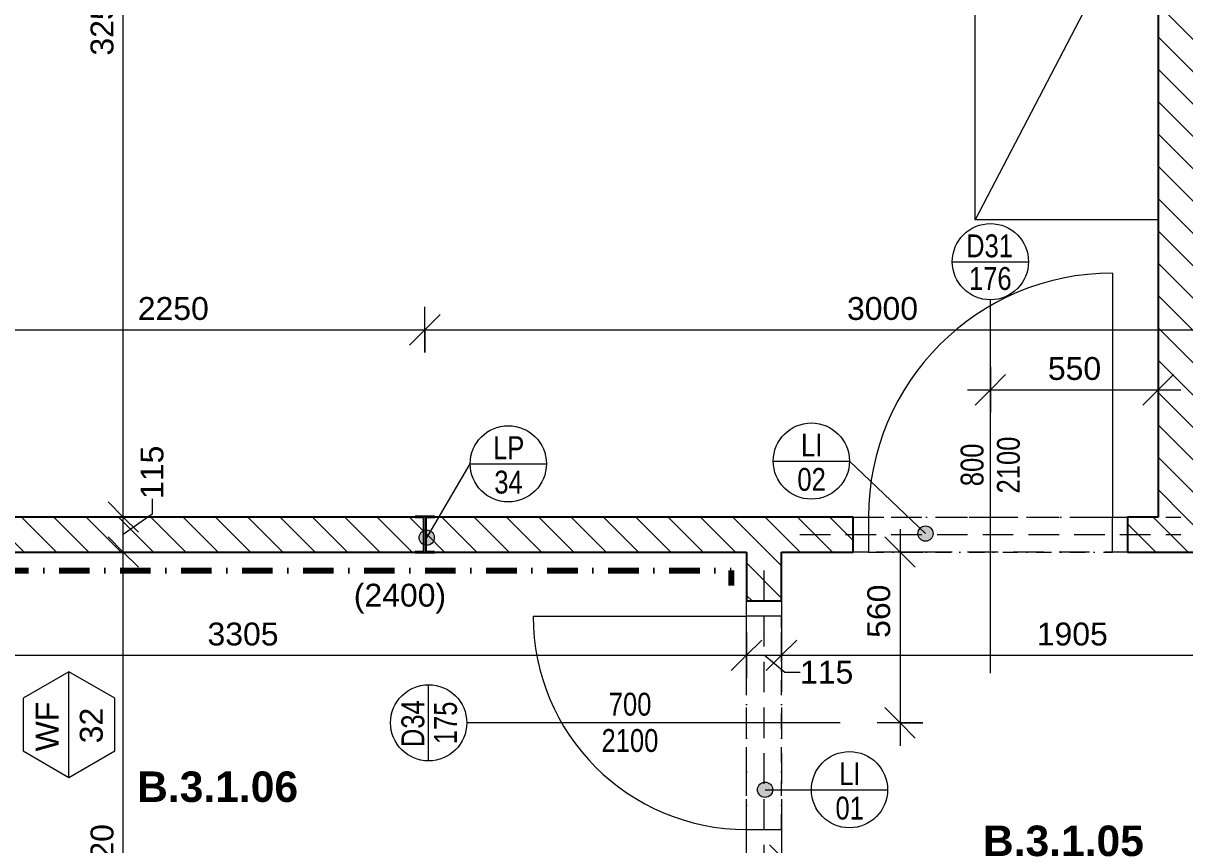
# Model space of a CAD drawing. Header units: millimetres. Extents: x -8380 to 43341, y -2985 to 58543.
# Drawn here: x -5447 to -1637, y 51153 to 53847 of the extents above; entities that cross this region are included whole.
import ezdxf

# ---------------------------------------------------------------- set-up
doc = ezdxf.new("R2010")
doc.units = ezdxf.units.MM
for name, pattern in [('HA_Dash_3mm-S1mm', [150, 100, -50]), ('HA_DashDot_2_2mm-S0_6mm', [110, 50, -30, 0, -30]), ('HA_DashDot_4mm-S1mm', [200, 100, -50, 0, -50])]:
    doc.linetypes.add(name, pattern=pattern)
for name, color, linetype, lineweight in [('A-____-____-DIMS', 9, 'Continuous', 5), ('A-____-____-DIMS-50', 9, 'Continuous', 5), ('A-AREA-____-IDEN', 9, 'Continuous', 9), ('A-DOOR-____-IDEN', 9, 'Continuous', 9), ('A-DOOR-____-MCUT', 9, 'HA_DashDot_2_2mm-S0_6mm', 9), ('A-DOOR-____-OTLN', 9, 'Continuous', 9), ('A-DOOR-FRAM-MCUT', 9, 'Continuous', 9), ('A-GENM-____-HDLN', 9, 'HA_Dash_3mm-S1mm', 9), ('A-GENM-____-IDEN', 9, 'Continuous', 9), ('A-GENM-____-OTLN', 9, 'Continuous', 9), ('A-WALL-____-IDEN', 9, 'Continuous', 9), ('A-WALL-____-PATT', 9, 'Continuous', 25), ('I-FURN-____-OTLN', 9, 'Continuous', 9), ('I-WALL-____-MCUT', 9, 'Continuous', 25), ('S-COLS-____-MCUT', 9, 'Continuous', 25), ('S-COLS-____-OTLN', 9, 'Continuous', 9)]:
    doc.layers.add(name, color=color, linetype=linetype, lineweight=lineweight)
doc.styles.add('Arial_1', font='arial.ttf', dxfattribs={"height": 75})
doc.styles.add('Arial_2', font='arial.ttf', dxfattribs={"width": 0.8, "height": 75})
doc.styles.add('Arial_B', font='arialbd.ttf', dxfattribs={"height": 100})
doc.dimstyles.new('Inner_Dimensions', dxfattribs={"dimscale": 304.8, "dimtxt": 76.519455, "dimasz": 0.328084, "dimexe": 0.246063, "dimexo": 0.0625, "dimgap": 0.032808, "dimtad": 1, "dimdec": 0, "dimzin": 0, "dimdsep": 46, "dimtxsty": 'Arial_1', "dimblk1": 'OBLIQUE', "dimblk2": 'OBLIQUE', "dimsah": 1, "dimcen": 0.09, "dimdle": 0.246063, "dimazin": 0, "dimtfac": 1, "dimtdec": 4, "dimtix": 1, "dimtmove": 2, "dimatfit": 3, "dimfxl": 0.246063, "dimfxlon": 1, "dimtvp": 1, "dimtolj": 1, "dimtzin": 0, "dimlwd": 9, "dimlwe": 9, "dimarcsym": 2})
doc.dimstyles.new('Inner_Dimensions_1', dxfattribs={"dimscale": 304.8, "dimtxt": 76.519455, "dimasz": 0.328084, "dimexe": 0.246063, "dimexo": 0.0625, "dimgap": 0.032808, "dimtad": 1, "dimdec": 0, "dimzin": 0, "dimdsep": 46, "dimtxsty": 'Arial_1', "dimblk1": 'OBLIQUE', "dimblk2": 'OBLIQUE', "dimsah": 1, "dimcen": 0.09, "dimdle": 0.246063, "dimazin": 0, "dimtfac": 1, "dimtdec": 4, "dimtix": 1, "dimtmove": 0, "dimatfit": 3, "dimfxl": 0.246063, "dimfxlon": 1, "dimtvp": 1, "dimtolj": 1, "dimtzin": 0, "dimlwd": 9, "dimlwe": 9, "dimarcsym": 2})
doc.dimstyles.new('Inner_Dimensions_2', dxfattribs={"dimscale": 304.8, "dimtxt": 76.519455, "dimasz": 0.328084, "dimexe": 0.246063, "dimexo": 0.0625, "dimgap": 0.032808, "dimtad": 1, "dimdec": 0, "dimzin": 0, "dimdsep": 46, "dimtxsty": 'Arial_1', "dimblk1": 'OBLIQUE', "dimblk2": 'OBLIQUE', "dimsah": 1, "dimcen": 0.09, "dimdle": 0.246063, "dimazin": 0, "dimtfac": 1, "dimtdec": 4, "dimtix": 1, "dimtmove": 1, "dimatfit": 3, "dimfxl": 0.246063, "dimfxlon": 1, "dimtvp": 1, "dimtolj": 1, "dimtzin": 0, "dimlwd": 9, "dimlwe": 9, "dimarcsym": 2})
pattern_1 = [(135, (0, 0), (-53.03301, -53.03301), [])]

# ---------------------------------------------------------------- blocks, each defined once
blk = doc.blocks.new('HA_DR_Single_Swing_Solid - In_BJ_800x2100-2124336-DPS_3NP - B')
at = {"layer": 'A-DOOR-____-MCUT'}
for p, q in [((-400, 57.5), (400, 57.5)), ((-400, -57.5), (400, -57.5))]:
    blk.add_line(p, q, dxfattribs=at)
at = {"layer": 'A-DOOR-____-OTLN', "lineweight": 5}
blk.add_line((400, 857.5), (400, 57.5), dxfattribs=at)
blk.add_arc((400, 57.5), 800, 90, 180, dxfattribs=at)
at = {"layer": 'A-DOOR-FRAM-MCUT'}
for p, q in [((-450, 57.5), (-400, 57.5)), ((-400, 57.5), (-400, -57.5)), ((400, 57.5), (450, 57.5)), ((400, -57.5), (400, 57.5)), ((-400, -57.5), (-450, -57.5)), ((450, -57.5), (400, -57.5))]:
    blk.add_line(p, q, dxfattribs=at)
blk = doc.blocks.new('HA_DR_Single_Swing_Solid - In_BJ_700x2100-2124340-DPS_3NP - B')
at = {"layer": 'A-DOOR-____-MCUT'}
for p, q in [((-350, 57.5), (350, 57.5)), ((-350, -57.5), (350, -57.5))]:
    blk.add_line(p, q, dxfattribs=at)
at = {"layer": 'A-DOOR-____-OTLN', "lineweight": 5}
blk.add_line((350, 757.5), (350, 57.5), dxfattribs=at)
blk.add_arc((350, 57.5), 700, 90, 180, dxfattribs=at)
at = {"layer": 'A-DOOR-FRAM-MCUT'}
for p, q in [((-400, 57.5), (-350, 57.5)), ((-350, 57.5), (-350, -57.5)), ((350, 57.5), (400, 57.5)), ((350, -57.5), (350, 57.5)), ((-350, -57.5), (-400, -57.5)), ((400, -57.5), (350, -57.5))]:
    blk.add_line(p, q, dxfattribs=at)
blk = doc.blocks.new('NAB_Šatní_skříň_ADNS - 600x2000xšířka-1507817-DPS_3NP - B')
at = {"layer": 'I-FURN-____-OTLN'}
for p, q in [((0, -600), (1150, 0)), ((1150, 0), (2300, -600)), ((2300, 0), (2300, -600)), ((2300, -600), (17.5, -600))]:
    blk.add_line(p, q, dxfattribs=at)
blk = doc.blocks.new('HA_GM_Tiling_LineBased - Generic Tiles-1704434-DPS_3NP - B')
at = {"layer": 'A-GENM-____-OTLN', "linetype": 'HA_DashDot_4mm-S1mm', "lineweight": 80}
blk.add_line((50, -50), (3255, -50), dxfattribs=at)
blk = doc.blocks.new('HA_GM_Tiling_LineBased - Generic Tiles-1704436-DPS_3NP - B')
at = {"layer": 'A-GENM-____-OTLN', "linetype": 'HA_DashDot_4mm-S1mm', "lineweight": 80}
blk.add_line((50, -50), (100, -50), dxfattribs=at)
blk = doc.blocks.new('HA_sCO_I_Parallel - IPE 120-1876395-DPS_3NP - B')
at = {"layer": 'S-COLS-____-MCUT'}
for p, q in [((-32, 60), (32, 60)), ((-32, 55.6), (-32, 60)), ((-3.15, 55.6), (-32, 55.6)), ((-3.15, -55.6), (-3.15, 55.6)), ((3.15, 55.6), (3.15, -55.6)), ((32, 55.6), (3.15, 55.6)), ((32, 60), (32, 55.6)), ((-32, -55.6), (-3.15, -55.6)), ((-32, -60), (-32, -55.6)), ((32, -60), (-32, -60)), ((3.15, -55.6), (32, -55.6)), ((32, -55.6), (32, -60))]:
    blk.add_line(p, q, dxfattribs=at)
blk = doc.blocks.new('TB_Porotherm KP11_5_1250mm - TB_Porotherm KP11_5_1250mm-1919733-DPS_3NP - B')
at = {"layer": 'A-GENM-____-HDLN'}
for p, q in [((-625, 57.5), (625, 57.5)), ((-625, 0), (625, 0)), ((625, -57.5), (-625, -57.5))]:
    blk.add_line(p, q, dxfattribs=at)
blk = doc.blocks.new('TB_Porotherm KP11_5_1000mm - TB_Porotherm KP11_5_1000mm-1908785-DPS_3NP - B')
at = {"layer": 'A-GENM-____-HDLN'}
for p, q in [((-500, 57.5), (500, 57.5)), ((-500, 0), (500, 0)), ((500, -57.5), (-500, -57.5))]:
    blk.add_line(p, q, dxfattribs=at)
blk = doc.blocks.new('DIMBLOCK19-DPS_3NP - B')
at = {"layer": 'A-____-____-DIMS-50', "lineweight": 9}
for p, q in [((-6379.3, 51849.1), (-6379.3, 51699.1)), ((-6379.3, 51774.1), (-6379.3, 51849.1)), ((-6379.3, 51774.1), (-6329.3, 51824.1)), ((-3074.3, 51849.1), (-3074.3, 51699.1)), ((-3074.3, 51774.1), (-3074.3, 51849.1)), ((-3074.3, 51774.1), (-3024.3, 51824.1)), ((-6454.3, 51774.1), (-3074.3, 51774.1)), ((-6379.3, 51774.1), (-6429.3, 51724.1)), ((-3074.3, 51774.1), (-3124.3, 51724.1))]:
    blk.add_line(p, q, dxfattribs=at)
at = {"layer": 'A-____-____-DIMS-50', "color": 0, "lineweight": 9, "insert": (-4842.2, 51881.5), "char_height": 75, "width": 276.883, "attachment_point": 1, "line_spacing_factor": 0.941778, "style": 'Arial_1'}
blk.add_mtext('3305', dxfattribs=at)
blk = doc.blocks.new('_Oblique')
at = {"color": 0, "linetype": 'ByBlock', "lineweight": -2}
blk.add_line((-0.5, -0.5), (0.5, 0.5), dxfattribs=at)
blk = doc.blocks.new('DIMBLOCK20-DPS_3NP - B')
at = {"layer": 'A-____-____-DIMS-50', "lineweight": 9}
for p, q in [((-3074.3, 51849.1), (-3074.3, 51699.1)), ((-3074.3, 51774.1), (-3074.3, 51849.1)), ((-3074.3, 51774.1), (-3024.3, 51824.1)), ((-2959.3, 51849.1), (-2959.3, 51699.1)), ((-2959.3, 51774.1), (-2959.3, 51849.1)), ((-2959.3, 51774.1), (-2909.3, 51824.1)), ((-3074.3, 51774.1), (-3124.3, 51724.1)), ((-3074.3, 51774.1), (-2959.3, 51774.1)), ((-2948.7, 51717.7), (-3016.8, 51774.1)), ((-2959.3, 51774.1), (-3009.3, 51724.1)), ((-2898.7, 51717.7), (-2948.7, 51717.7))]:
    blk.add_line(p, q, dxfattribs=at)
at = {"layer": 'A-____-____-DIMS-50', "color": 0, "lineweight": 9, "insert": (-2898.7, 51756.2), "char_height": 75, "width": 207.662, "attachment_point": 1, "line_spacing_factor": 0.941778, "style": 'Arial_1'}
blk.add_mtext('115', dxfattribs=at)
blk = doc.blocks.new('DIMBLOCK21-DPS_3NP - B')
at = {"layer": 'A-____-____-DIMS-50', "lineweight": 9}
for p, q in [((-2959.3, 51849.1), (-2959.3, 51699.1)), ((-2959.3, 51774.1), (-2959.3, 51849.1)), ((-2959.3, 51774.1), (-2909.3, 51824.1)), ((-1054.3, 51849.1), (-1054.3, 51699.1)), ((-1054.3, 51774.1), (-1054.3, 51849.1)), ((-1054.3, 51774.1), (-1004.3, 51824.1)), ((-2959.3, 51774.1), (-3009.3, 51724.1)), ((-2959.3, 51774.1), (-1054.3, 51774.1)), ((-1054.3, 51774.1), (-1104.3, 51724.1))]:
    blk.add_line(p, q, dxfattribs=at)
at = {"layer": 'A-____-____-DIMS-50', "color": 0, "lineweight": 9, "insert": (-2122.2, 51881.5), "char_height": 75, "width": 276.883, "attachment_point": 1, "line_spacing_factor": 0.941778, "style": 'Arial_1'}
blk.add_mtext('1905', dxfattribs=at)
blk = doc.blocks.new('DIMBLOCK44-DPS_3NP - B')
at = {"layer": 'A-____-____-DIMS-50', "lineweight": 9}
for p, q in [((-5118.3, 52112.7), (-5168.3, 52162.7)), ((-5193.3, 52112.7), (-5043.3, 52112.7)), ((-5118.3, 52112.7), (-5193.3, 52112.7)), ((-5118.3, 50092.7), (-5118.3, 52112.7)), ((-5118.3, 52112.7), (-5068.3, 52062.7)), ((-5118.3, 50092.7), (-5168.3, 50142.7)), ((-5193.3, 50092.7), (-5043.3, 50092.7)), ((-5118.3, 50092.7), (-5193.3, 50092.7)), ((-5118.3, 50092.7), (-5068.3, 50042.7))]:
    blk.add_line(p, q, dxfattribs=at)
at = {"layer": 'A-____-____-DIMS-50', "color": 0, "lineweight": 9, "insert": (-5225.7, 50987.4), "char_height": 75, "width": 276.883, "attachment_point": 1, "rotation": 90, "line_spacing_factor": 0.941778, "style": 'Arial_1'}
blk.add_mtext('2020', dxfattribs=at)
blk = doc.blocks.new('DIMBLOCK45-DPS_3NP - B')
at = {"layer": 'A-____-____-DIMS-50', "lineweight": 9}
for p, q in [((-5118.3, 52227.7), (-5168.3, 52277.7)), ((-5023.2, 52286.9), (-5023.2, 52236.9)), ((-5023.2, 52236.9), (-5118.3, 52170.2)), ((-5193.3, 52227.7), (-5043.3, 52227.7)), ((-5118.3, 52227.7), (-5193.3, 52227.7)), ((-5118.3, 52112.7), (-5118.3, 52227.7)), ((-5118.3, 52227.7), (-5068.3, 52177.7)), ((-5118.3, 52112.7), (-5168.3, 52162.7)), ((-5193.3, 52112.7), (-5043.3, 52112.7)), ((-5118.3, 52112.7), (-5193.3, 52112.7)), ((-5118.3, 52112.7), (-5068.3, 52062.7))]:
    blk.add_line(p, q, dxfattribs=at)
at = {"layer": 'A-____-____-DIMS-50', "color": 0, "lineweight": 9, "insert": (-5061.8, 52286.9), "char_height": 75, "width": 207.662, "attachment_point": 1, "rotation": 90, "line_spacing_factor": 0.941778, "style": 'Arial_1'}
blk.add_mtext('115', dxfattribs=at)
blk = doc.blocks.new('DIMBLOCK46-DPS_3NP - B')
at = {"layer": 'A-____-____-DIMS-50', "lineweight": 9}
for p, q in [((-5118.3, 52227.7), (-5118.3, 55560.2)), ((-5118.3, 55485.2), (-5168.3, 55535.2)), ((-5193.3, 55485.2), (-5043.3, 55485.2)), ((-5118.3, 55485.2), (-5193.3, 55485.2)), ((-5118.3, 55485.2), (-5068.3, 55435.2)), ((-5118.3, 52227.7), (-5168.3, 52277.7)), ((-5193.3, 52227.7), (-5043.3, 52227.7)), ((-5118.3, 52227.7), (-5193.3, 52227.7)), ((-5118.3, 52227.7), (-5068.3, 52177.7))]:
    blk.add_line(p, q, dxfattribs=at)
at = {"layer": 'A-____-____-DIMS-50', "color": 0, "lineweight": 9, "insert": (-5225.7, 53741.1), "char_height": 75, "width": 276.883, "attachment_point": 1, "rotation": 90, "line_spacing_factor": 0.941778, "style": 'Arial_1'}
blk.add_mtext('3258', dxfattribs=at)
blk = doc.blocks.new('HA_TAG_Door_TypeMark_wDimensions - Scale50_Left with Bouble-921048-DPS_3NP - B')
at = {"layer": 'A-DOOR-____-IDEN'}
for p, q in [((-2.5, 22), (2.5, 22)), ((0, -5), (0, 19.5))]:
    blk.add_line(p, q, dxfattribs=at)
blk.add_circle((0, 22), 2.5, dxfattribs=at)
blk = doc.blocks.new('DIMBLOCK79-DPS_3NP - B')
at = {"layer": 'A-____-____-DIMS-50', "lineweight": 9}
for p, q in [((-2274.3, 52720), (-2274.3, 52570)), ((-2274.3, 52645), (-2274.3, 52720)), ((-2274.3, 52645), (-2224.3, 52695)), ((-1724.3, 52720), (-1724.3, 52570)), ((-1724.3, 52645), (-1724.3, 52720)), ((-1724.3, 52645), (-1674.3, 52695)), ((-2349.3, 52645), (-1649.3, 52645)), ((-2274.3, 52645), (-2324.3, 52595)), ((-1724.3, 52645), (-1774.3, 52595))]:
    blk.add_line(p, q, dxfattribs=at)
at = {"layer": 'A-____-____-DIMS-50', "color": 0, "lineweight": 9, "insert": (-2085.8, 52752.4), "char_height": 75, "width": 207.662, "attachment_point": 1, "line_spacing_factor": 0.941778, "style": 'Arial_1'}
blk.add_mtext('550', dxfattribs=at)
blk = doc.blocks.new('DIMBLOCK169-DPS_3NP - B')
at = {"layer": 'A-____-____-DIMS-50', "lineweight": 9}
for p, q in [((-2570.8, 52112.7), (-2620.8, 52162.7)), ((-2570.8, 52187.7), (-2570.8, 51477.7)), ((-2495.8, 52112.7), (-2645.8, 52112.7)), ((-2570.8, 52112.7), (-2520.8, 52062.7)), ((-2570.8, 52112.7), (-2495.8, 52112.7)), ((-2570.8, 51552.7), (-2620.8, 51602.7)), ((-2495.8, 51552.7), (-2645.8, 51552.7)), ((-2570.8, 51552.7), (-2520.8, 51502.7)), ((-2570.8, 51552.7), (-2495.8, 51552.7))]:
    blk.add_line(p, q, dxfattribs=at)
at = {"layer": 'A-____-____-DIMS-50', "color": 0, "lineweight": 9, "insert": (-2678.2, 51831.3), "char_height": 75, "width": 207.662, "attachment_point": 1, "rotation": 90, "line_spacing_factor": 0.941778, "style": 'Arial_1'}
blk.add_mtext('560', dxfattribs=at)
blk = doc.blocks.new('DIMBLOCK179-DPS_3NP - B')
at = {"layer": 'A-____-____-DIMS-50', "lineweight": 9}
for p, q in [((-6379.3, 52916.8), (-6379.3, 52766.8)), ((-6379.3, 52841.8), (-6379.3, 52916.8)), ((-6379.3, 52841.8), (-6329.3, 52891.8)), ((-4129.3, 52766.8), (-4129.3, 52916.8)), ((-4129.3, 52841.8), (-4079.3, 52891.8)), ((-6454.3, 52841.8), (-4129.3, 52841.8)), ((-6379.3, 52841.8), (-6429.3, 52791.8)), ((-4129.3, 52841.8), (-4179.3, 52791.8)), ((-4129.3, 52841.8), (-4129.3, 52766.8))]:
    blk.add_line(p, q, dxfattribs=at)
at = {"layer": 'A-____-____-DIMS-50', "color": 0, "lineweight": 9, "insert": (-5070.8, 52949.2), "char_height": 75, "width": 276.883, "attachment_point": 1, "line_spacing_factor": 0.941778, "style": 'Arial_1'}
blk.add_mtext('2250', dxfattribs=at)
blk = doc.blocks.new('DIMBLOCK180-DPS_3NP - B')
at = {"layer": 'A-____-____-DIMS-50', "lineweight": 9}
for p, q in [((-4129.3, 52766.8), (-4129.3, 52916.8)), ((-4129.3, 52841.8), (-4079.3, 52891.8)), ((-1129.3, 52766.8), (-1129.3, 52916.8)), ((-1129.3, 52841.8), (-1079.3, 52891.8)), ((-4129.3, 52841.8), (-4179.3, 52791.8)), ((-4129.3, 52841.8), (-1054.3, 52841.8)), ((-4129.3, 52841.8), (-4129.3, 52766.8)), ((-1129.3, 52841.8), (-1179.3, 52791.8)), ((-1129.3, 52841.8), (-1129.3, 52766.8))]:
    blk.add_line(p, q, dxfattribs=at)
at = {"layer": 'A-____-____-DIMS-50', "color": 0, "lineweight": 9, "insert": (-2744.7, 52949.2), "char_height": 75, "width": 276.883, "attachment_point": 1, "line_spacing_factor": 0.941778, "style": 'Arial_1'}
blk.add_mtext('3000', dxfattribs=at)
blk = doc.blocks.new('HA_TAG_GM_Products - Generic-588599-DPS_3NP - B')
at = {"layer": 'A-GENM-____-IDEN'}
blk.add_line((-2.5, 0), (2.5, 0), dxfattribs=at)
blk.add_circle((0, 0), 2.5, dxfattribs=at)
blk = doc.blocks.new('HA_TAG_WA_Partitions - Group _ Type Mark-556634-DPS_3NP - B')
at = {"layer": 'A-WALL-____-IDEN'}
for p, q in [((-1.732, 3), (-3.464, 0)), ((1.732, 3), (-1.732, 3)), ((3.464, 0), (1.732, 3)), ((-3.464, 0), (3.464, 0)), ((-3.464, 0), (-1.732, -3)), ((1.732, -3), (3.464, 0)), ((-1.732, -3), (1.732, -3))]:
    blk.add_line(p, q, dxfattribs=at)

msp = doc.modelspace()

# ---------------------------------------------------------------- hatches: boundary and pattern name
at = {"layer": 'A-GENM-____-IDEN'}
h = msp.add_hatch(color=256, dxfattribs=at)
edge = h.paths.add_edge_path()
edge.add_arc((-2487.1, 52173.3), 25, 0, 360)
h = msp.add_hatch(color=256, dxfattribs=at)
edge = h.paths.add_edge_path()
edge.add_arc((-4123.2, 52159.9), 25, 0, 360)
h = msp.add_hatch(color=256, dxfattribs=at)
edge = h.paths.add_edge_path()
edge.add_arc((-3013.4, 51333.3), 25, 0, 360)
at = {"layer": 'A-WALL-____-PATT', "lineweight": 5}
h = msp.add_hatch(dxfattribs=at)
h.set_pattern_fill('FP_6', color=256, style=0, pattern_type=2)
h.set_pattern_definition(pattern_1)
h.paths.add_polyline_path([(-1724.3, 52227.7), (-1609.3, 52227.7), (-1609.3, 55572.7), (-1724.3, 55572.7), (-1724.3, 52250.6)])
h = msp.add_hatch(dxfattribs=at)
h.set_pattern_fill('FP_6', color=256, style=0, pattern_type=2)
h.set_pattern_definition(pattern_1)
h.paths.add_polyline_path([(-1824.3, 52112.7), (-1161.3, 52112.7), (-1161.3, 52114.6), (-1132.5, 52114.6), (-1132.5, 52225.8), (-1161.3, 52225.8), (-1161.3, 52227.7), (-1824.3, 52227.7)])
h.paths.add_polyline_path([(-5237, 52112.7), (-4161.3, 52112.7), (-4161.3, 52114.6), (-4132.5, 52114.6), (-4132.5, 52225.8), (-4161.3, 52225.8), (-4161.3, 52227.7), (-6379.3, 52227.7), (-6379.3, 52112.7)])
h.paths.add_polyline_path([(-1054.3, 52112.7), (-939.3, 52112.7), (-939.3, 52227.7), (-1097.3, 52227.7), (-1097.3, 52225.8), (-1126.2, 52225.8), (-1126.2, 52114.6), (-1097.3, 52114.6), (-1097.3, 52112.7)])
h.paths.add_polyline_path([(-4097.3, 52112.7), (-2724.3, 52112.7), (-2724.3, 52227.7), (-4097.3, 52227.7), (-4097.3, 52225.8), (-4126.2, 52225.8), (-4126.2, 52114.6), (-4097.3, 52114.6)])
h = msp.add_hatch(dxfattribs=at)
h.set_pattern_fill('FP_6', color=256, style=0, pattern_type=2)
h.set_pattern_definition(pattern_1)
h.paths.add_polyline_path([(-3074.3, 50092.7), (-2959.3, 50092.7), (-2959.3, 51152.7), (-3074.3, 51152.7), (-3074.3, 50242.7)])
h.paths.add_polyline_path([(-3074.3, 51952.7), (-2959.3, 51952.7), (-2959.3, 52112.7), (-3074.3, 52112.7)])

# ---------------------------------------------------------------- linework, layer by layer
at = {"layer": 'A-GENM-____-IDEN'}
for p, q in [((-4123.2, 52159.9), (-3980.6, 52402.3)), ((-2487.1, 52173.3), (-2736.6, 52411.2)), ((-3013.4, 51333.3), (-2861.6, 51333.3))]:
    msp.add_line(p, q, dxfattribs=at)
for centre in [(-2487.1, 52173.3), (-4123.2, 52159.9), (-3013.4, 51333.3)]:
    msp.add_circle(centre, 25, dxfattribs=at)
at = {"layer": 'I-WALL-____-MCUT'}
for p, q in [((-1724.3, 55485.2), (-1724.3, 52227.7)), ((-4161.3, 52227.7), (-6379.3, 52227.7)), ((-2724.3, 52227.7), (-4097.3, 52227.7)), ((-2724.3, 52112.7), (-2724.3, 52227.7)), ((-1724.3, 52227.7), (-1824.3, 52227.7)), ((-1824.3, 52227.7), (-1824.3, 52112.7)), ((-6379.3, 52112.7), (-4161.3, 52112.7)), ((-4097.3, 52112.7), (-3074.3, 52112.7)), ((-3074.3, 52112.7), (-3074.3, 51952.7)), ((-2959.3, 51952.7), (-2959.3, 52112.7)), ((-2959.3, 52112.7), (-2724.3, 52112.7)), ((-1824.3, 52112.7), (-1161.3, 52112.7)), ((-3074.3, 51952.7), (-2959.3, 51952.7))]:
    msp.add_line(p, q, dxfattribs=at)

# ---------------------------------------------------------------- block references
at = {"layer": 'A-DOOR-____-IDEN', "xscale": 49.99999999999998, "yscale": 49.99999999999998, "zscale": 49.99999999999998}
msp.add_blockref('HA_TAG_Door_TypeMark_wDimensions - Scale50_Left with Bouble-921048-DPS_3NP - B', (-2274.3, 51965.2), dxfattribs=at)
at = {"layer": 'A-DOOR-____-IDEN', "xscale": 49.99999999999998, "yscale": 49.99999999999998, "zscale": 49.99999999999998, "rotation": 89.99999999999991}
msp.add_blockref('HA_TAG_Door_TypeMark_wDimensions - Scale50_Left with Bouble-921048-DPS_3NP - B', (-3016.8, 51552.7), dxfattribs=at)
at = {"layer": 'A-DOOR-____-OTLN'}
msp.add_blockref('HA_DR_Single_Swing_Solid - In_BJ_800x2100-2124336-DPS_3NP - B', (-2274.3, 52170.2), dxfattribs=at)
at = {"layer": 'A-DOOR-____-OTLN', "rotation": 89.9999999999998}
msp.add_blockref('HA_DR_Single_Swing_Solid - In_BJ_700x2100-2124340-DPS_3NP - B', (-3016.8, 51552.7), dxfattribs=at)
at = {"layer": 'A-GENM-____-IDEN', "xscale": 49.99999999999998, "yscale": 49.99999999999998, "zscale": 49.99999999999998}
for p in [(-2861.6, 52411.2), (-3855.6, 52402.3), (-2736.6, 51333.3)]:
    msp.add_blockref('HA_TAG_GM_Products - Generic-588599-DPS_3NP - B', p, dxfattribs=at)
at = {"layer": 'A-GENM-____-OTLN'}
msp.add_blockref('TB_Porotherm KP11_5_1250mm - TB_Porotherm KP11_5_1250mm-1919733-DPS_3NP - B', (-2274.3, 52170.2), dxfattribs=at)
at = {"layer": 'A-GENM-____-OTLN', "linetype": 'HA_DashDot_4mm-S1mm', "lineweight": 80}
msp.add_blockref('HA_GM_Tiling_LineBased - Generic Tiles-1704434-DPS_3NP - B', (-6379.3, 52102.7), dxfattribs=at)
at = {"layer": 'A-GENM-____-OTLN', "linetype": 'HA_DashDot_4mm-S1mm', "lineweight": 80, "rotation": 270}
msp.add_blockref('HA_GM_Tiling_LineBased - Generic Tiles-1704436-DPS_3NP - B', (-3074.3, 52102.7), dxfattribs=at)
at = {"layer": 'A-GENM-____-OTLN', "rotation": 89.9999999999984}
msp.add_blockref('TB_Porotherm KP11_5_1000mm - TB_Porotherm KP11_5_1000mm-1908785-DPS_3NP - B', (-3016.8, 51552.7), dxfattribs=at)
at = {"layer": 'A-WALL-____-IDEN', "xscale": 49.99999999999998, "yscale": 49.99999999999998, "zscale": 49.99999999999998, "rotation": 89.99999999999999}
msp.add_blockref('HA_TAG_WA_Partitions - Group _ Type Mark-556634-DPS_3NP - B', (-5296.5, 51547), dxfattribs=at)
at = {"layer": 'I-FURN-____-OTLN', "rotation": 269.9999999999996}
msp.add_blockref('NAB_Šatní_skříň_ADNS - 600x2000xšířka-1507817-DPS_3NP - B', (-1724.3, 55502.7), dxfattribs=at)
at = {"layer": 'S-COLS-____-OTLN', "rotation": 180}
msp.add_blockref('HA_sCO_I_Parallel - IPE 120-1876395-DPS_3NP - B', (-4129.3, 52170.2), dxfattribs=at)

# ---------------------------------------------------------------- texts
at = {"layer": 'A-AREA-____-IDEN', "lineweight": 5, "char_height": 100, "width": 653.375, "attachment_point": 1, "style": 'Arial_B'}
for s, insert in [('B.3.1.06', (-5073, 51393.2)), ('B.3.1.05', (-2298.9, 51215.7))]:
    msp.add_mtext(s, dxfattribs=dict(at, insert=insert))
at = {"layer": 'A-DOOR-____-IDEN', "lineweight": 5, "char_height": 75, "attachment_point": 1, "style": 'Arial_2'}
for s, insert, width in [('D31', (-2354.1, 53154.6), 189.198), ('176', (-2344.5, 53047.6), 173.164), ('700', (-3526, 51651.3), 173.164), ('2100', (-3549.8, 51532.2), 230.886)]:
    msp.add_mtext(s, dxfattribs=dict(at, insert=insert, width=width))
at = {"layer": 'A-DOOR-____-IDEN', "lineweight": 5, "char_height": 75, "attachment_point": 1, "rotation": 90, "style": 'Arial_2'}
for s, insert, width in [('800', (-2371.9, 52328.8), 173.164), ('2100', (-2252.9, 52305), 230.886), ('D34', (-4206.2, 51473), 189.198), ('175', (-4099.1, 51482.5), 173.164)]:
    msp.add_mtext(s, dxfattribs=dict(at, insert=insert, width=width))
at = {"layer": 'A-GENM-____-IDEN', "lineweight": 5, "char_height": 75, "attachment_point": 1}
for s, insert, width, style in [('LI', (-2895.4, 52501.3), 86.582, 'Arial_2'), ('LP', (-3905.5, 52492.4), 125.063, 'Arial_2'), ('02', (-2907.4, 52388.6), 115.443, 'Arial_2'), ('34', (-3901.5, 52379.7), 115.443, 'Arial_2'), ('(2400)', (-4362.4, 52008.8), 376.793, 'Arial_1'), ('LI', (-2770.4, 51423.4), 86.582, 'Arial_2'), ('01', (-2782.4, 51310.6), 115.443, 'Arial_2')]:
    msp.add_mtext(s, dxfattribs=dict(at, insert=insert, width=width, style=style))
at = {"layer": 'A-WALL-____-IDEN', "lineweight": 5, "char_height": 75, "attachment_point": 1, "rotation": 90, "style": 'Arial_1'}
for s, insert, width in [('WF', (-5405.5, 51459), 208.439), ('32', (-5261, 51485.5), 144.304)]:
    msp.add_mtext(s, dxfattribs=dict(at, insert=insert, width=width))

# ---------------------------------------------------------------- dimensions: what is measured, and where the dimension line sits
at = {"layer": 'A-____-____-DIMS', "lineweight": 9}
for base, p1, p2, override, picture, middle in [((-5118.3255431, 55485.2219663), (-5193.3255431, 52227.7219663), (-5193.3255431, 55485.2219663), {"dimpost": '<>', "dimfxl": 3257.5}, 'DIMBLOCK46-DPS_3NP - B', (-5166.6440972, 53856.4719663)), ((-5118.3, 52112.7), (-5193.3, 50092.7), (-5193.3, 52112.7), {"dimpost": '<>', "dimfxl": 2020}, 'DIMBLOCK44-DPS_3NP - B', (-5166.6, 51102.7))]:
    dim = msp.add_linear_dim(base=base, p1=p1, p2=p2, angle=90, dimstyle='Inner_Dimensions_1', override=override, dxfattribs=at)
    dim.commit()
    dim.dimension.update_dxf_attribs({"geometry": picture, "text_midpoint": middle})
for base, p1, p2, dimstyle, override, picture, middle in [((-4129.3, 52841.8), (-6379.3, 52916.8), (-4129.3, 52766.8), 'Inner_Dimensions', {"dimpost": '<>', "dimfxl": 2254.994457}, 'DIMBLOCK179-DPS_3NP - B', (-4932.4, 52899.2)), ((-2959.3, 51774.1), (-3074.3, 51849.1), (-2959.3, 51849.1), 'Inner_Dimensions_2', {"dimpost": '<>', "dimfxl": 115}, 'DIMBLOCK20-DPS_3NP - B', (-2794.8, 51706.2))]:
    dim = msp.add_linear_dim(base=base, p1=p1, p2=p2, dimstyle=dimstyle, override=override, dxfattribs=at)
    dim.commit()
    dim.dimension.update_dxf_attribs({"geometry": picture, "text_midpoint": middle, "dimtype": 160})
for base, p1, p2, override, picture, middle in [((-1129.3, 52841.8), (-4129.3, 52766.8), (-1129.3, 52766.8), {"dimpost": '<>', "dimfxl": 3000}, 'DIMBLOCK180-DPS_3NP - B', (-2629.3, 52890.1)), ((-1724.3, 52645), (-2274.3, 52720), (-1724.3, 52720), {"dimpost": '<>', "dimfxl": 550}, 'DIMBLOCK79-DPS_3NP - B', (-1999.3, 52693.3)), ((-3074.3, 51774.1), (-6379.3, 51849.1), (-3074.3, 51849.1), {"dimpost": '<>', "dimfxl": 3305}, 'DIMBLOCK19-DPS_3NP - B', (-4726.8, 51822.5)), ((-1054.3, 51774.1), (-2959.3, 51849.1), (-1054.3, 51849.1), {"dimpost": '<>', "dimfxl": 1905}, 'DIMBLOCK21-DPS_3NP - B', (-2006.8, 51822.4))]:
    dim = msp.add_linear_dim(base=base, p1=p1, p2=p2, dimstyle='Inner_Dimensions_1', override=override, dxfattribs=at)
    dim.commit()
    dim.dimension.update_dxf_attribs({"geometry": picture, "text_midpoint": middle})
for base, p1, p2, dimstyle, override, picture, middle in [((-5118.3, 52227.7), (-5193.3, 52112.7), (-5193.3, 52227.7), 'Inner_Dimensions_2', {"dimpost": '<>', "dimfxl": 115}, 'DIMBLOCK45-DPS_3NP - B', (-5011.8, 52390.7)), ((-2570.8, 51552.7), (-2495.8, 52112.7), (-2495.8, 51552.7), 'Inner_Dimensions', {"dimpost": '<>', "dimfxl": 560}, 'DIMBLOCK169-DPS_3NP - B', (-2628.2, 51935.1))]:
    dim = msp.add_linear_dim(base=base, p1=p1, p2=p2, angle=90, dimstyle=dimstyle, override=override, dxfattribs=at)
    dim.commit()
    dim.dimension.update_dxf_attribs({"geometry": picture, "text_midpoint": middle, "dimtype": 160, "text_rotation": 90})

doc.saveas('drawing.dxf')
